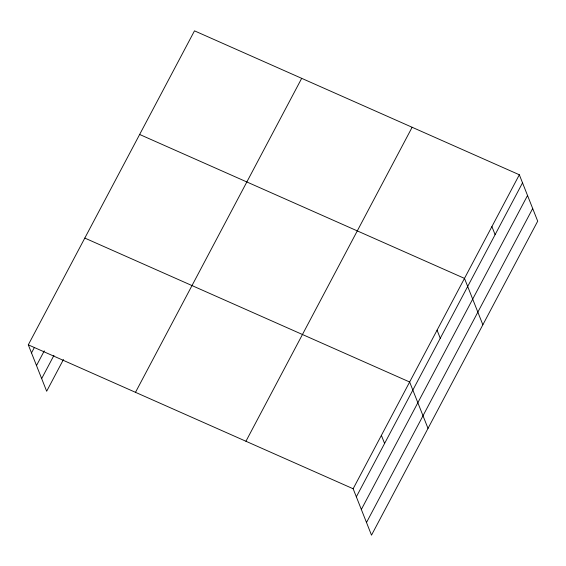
<?xml version="1.0" encoding="UTF-8"?>
<svg xmlns="http://www.w3.org/2000/svg" width="566" height="566" viewBox="0 0 566 566"><rect width="100%" height="100%" fill="white"/><g stroke="black" fill="none" stroke-linecap="round" stroke-linejoin="round"><path stroke-width="0.85" d="M28.3 344.835L194.492 30.847L519.333 174.767L537.7 221.165L371.508 535.153L353.142 488.755L28.3 344.835L46.667 391.233L63.456 359.516M31.498 352.915L34.363 347.503M36.507 365.558L44.282 350.863M41.665 378.59L53.947 355.377M135.493 392.33L301.692 78.341M245.941 441.261L412.133 127.272M353.142 488.755L519.333 174.767M356.339 496.835L522.531 182.846M361.341 509.478L527.533 195.496M366.499 522.51L532.691 208.521M139.646 134.467L464.488 278.387L482.855 324.778M84.808 238.081L409.642 382L428.016 428.398M491.911 226.577L495.108 234.657M437.065 330.19L440.263 338.27M381.392 435.374L384.59 443.461"/></g></svg>
